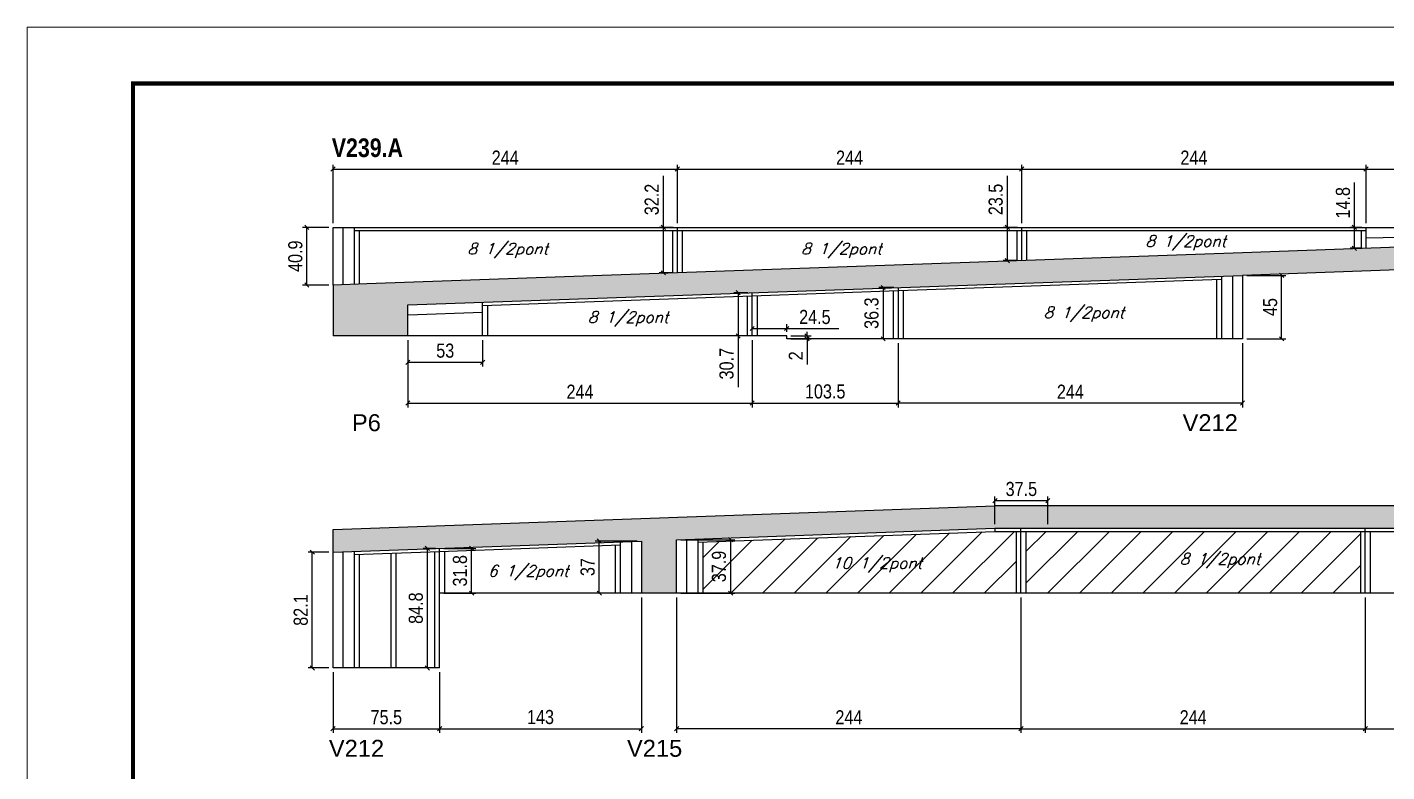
# Model space of a CAD drawing. Extents: x 2603 to 22413, y 1253 to 30260.
# Drawn here: x 7358 to 8321, y 15558 to 16086 of the extents above; entities that cross this region are included whole.
import ezdxf

# ---------------------------------------------------------------- set-up
doc = ezdxf.new("R2010")
doc.units = 0
doc.linetypes.add('DASHED', pattern=[0.75, 0.5, -0.25])
for name, color, linetype in [('5', 5, 'Continuous'), ('COTA', 241, 'Continuous'), ('NOMENCLATURA', 7, 'Continuous'), ('Painéis', 200, 'Continuous'), ('SARR_2.2x15', 61, 'Continuous'), ('SARR_2.2x7', 40, 'Continuous'), ('SARR_3.5x7', 81, 'Continuous'), ('texto', 7, 'Continuous')]:
    doc.layers.add(name, color=color, linetype=linetype)
for name, color, linetype, lineweight in [('Folhas', 255, 'Continuous', 9), ('Hachura', 251, 'Continuous', 9), ('SARRAFO DE PRESSAO', 251, 'DASHED', 9)]:
    doc.layers.add(name, color=color, linetype=linetype, lineweight=lineweight)
doc.styles.add('COTA TECNICA', font='techl___.ttf', dxfattribs={"height": 10})
doc.styles.add('Romans', font='romans.shx')
doc.styles.get("Standard").update_dxf_attribs({"font": 'arial.ttf'})
doc.styles.add('TECNICA', font='techb___.ttf', dxfattribs={"height": 10})
doc.dimstyles.new('PAINEL', dxfattribs={"dimtxt": 10, "dimasz": 3, "dimexe": 3, "dimexo": 3, "dimgap": 3, "dimtad": 1, "dimdec": 1, "dimzin": 12, "dimdsep": 46, "dimtxsty": 'COTA TECNICA', "dimblk1": 'OBLIQUE', "dimblk2": 'OBLIQUE', "dimsah": 1, "dimcen": 0.9, "dimclrd": 4, "dimclre": 4, "dimclrt": 240, "dimadec": 1, "dimazin": 3, "dimtfac": 1, "dimtdec": 1, "dimtmove": 0, "dimatfit": 3, "dimfxl": 1, "dimtolj": 1, "dimtzin": 12, "dimarcsym": 0})

# ---------------------------------------------------------------- blocks, each defined once
blk = doc.blocks.new('9999999999')
at = {"layer": 'Folhas'}
blk.add_lwpolyline([(98138.98, 34190.21), (99623.98, 34190.21), (99623.98, 35240.21), (98138.98, 35240.21)], close=True, dxfattribs=at)
at = {"layer": 'Folhas', "color": 30, "const_width": 3}
blk.add_lwpolyline([(98213.98, 34230.21), (99583.98, 34230.21), (99583.98, 35200.21), (98213.98, 35200.21)], close=True, dxfattribs=at)
blk = doc.blocks.new('_Oblique')
at = {"color": 0, "linetype": 'ByBlock', "lineweight": -2}
blk.add_line((-0.5, -0.5), (0.5, 0.5), dxfattribs=at)
blk = doc.blocks.new('*D1905')
at = {"layer": 'COTA', "color": 4, "linetype": 'ByBlock', "lineweight": -2, "transparency": 16777216}
for p, q in [((7818.21, 15682.03), (7818.21, 15585.98)), ((8062.21, 15682.03), (8062.21, 15585.98)), ((8062.21, 15588.98), (7818.21, 15588.98))]:
    blk.add_line(p, q, dxfattribs=at)
at = {"layer": 'Defpoints', "color": 0, "linetype": 'ByBlock', "transparency": 16777216}
for p in [(7818.21, 15685.03), (8062.21, 15685.03), (7818.21, 15588.98)]:
    blk.add_point(p, dxfattribs=at)
at = {"layer": 'COTA', "color": 4, "linetype": 'ByBlock', "lineweight": -2, "transparency": 16777216, "xscale": 3, "yscale": 3, "zscale": 3, "rotation": 180}
blk.add_blockref('_Oblique', (7818.21, 15588.98), dxfattribs=at)
at = {"layer": 'COTA', "color": 4, "linetype": 'ByBlock', "lineweight": -2, "transparency": 16777216, "xscale": 3, "yscale": 3, "zscale": 3}
blk.add_blockref('_Oblique', (8062.21, 15588.98), dxfattribs=at)
at = {"layer": 'COTA', "color": 240, "linetype": 'ByBlock', "transparency": 16777216, "insert": (7940.21, 15597.06), "char_height": 10, "attachment_point": 5, "style": 'COTA TECNICA'}
blk.add_mtext('\\A1;244', dxfattribs=at)
blk = doc.blocks.new('*D1765')
at = {"layer": 'COTA', "color": 4, "linetype": 'ByBlock', "lineweight": -2, "transparency": 16777216}
for p, q in [((7790.21, 15722.03), (7760.36, 15722.03)), ((7763.36, 15685.03), (7763.36, 15722.03)), ((7790.21, 15685.03), (7760.36, 15685.03))]:
    blk.add_line(p, q, dxfattribs=at)
at = {"layer": 'Defpoints', "color": 0, "linetype": 'ByBlock', "transparency": 16777216}
for p in [(7763.36, 15722.03), (7793.21, 15722.03), (7793.21, 15685.03)]:
    blk.add_point(p, dxfattribs=at)
at = {"layer": 'COTA', "color": 4, "linetype": 'ByBlock', "lineweight": -2, "transparency": 16777216, "xscale": 3, "yscale": 3, "zscale": 3}
for p, rotation in [((7763.36, 15722.03), 90), ((7763.36, 15685.03), 270)]:
    blk.add_blockref('_Oblique', p, dxfattribs=dict(at, rotation=rotation))
at = {"layer": 'COTA', "color": 240, "linetype": 'ByBlock', "transparency": 16777216, "insert": (7755.14, 15703.53), "char_height": 10, "attachment_point": 5, "rotation": 90, "style": 'COTA TECNICA'}
blk.add_mtext('\\A1;37', dxfattribs=at)
blk = doc.blocks.new('*D1766')
at = {"layer": 'COTA', "color": 4, "linetype": 'ByBlock', "lineweight": -2, "transparency": 16777216}
for p, q in [((7821.21, 15722.93), (7859.44, 15722.93)), ((7856.44, 15722.93), (7856.44, 15685.03)), ((7821.21, 15685.03), (7859.44, 15685.03))]:
    blk.add_line(p, q, dxfattribs=at)
at = {"layer": 'Defpoints', "color": 0, "linetype": 'ByBlock', "transparency": 16777216}
for p in [(7818.21, 15722.93), (7818.21, 15685.03), (7856.44, 15685.03)]:
    blk.add_point(p, dxfattribs=at)
at = {"layer": 'COTA', "color": 4, "linetype": 'ByBlock', "lineweight": -2, "transparency": 16777216, "xscale": 3, "yscale": 3, "zscale": 3}
for p, rotation in [((7856.44, 15722.93), 90), ((7856.44, 15685.03), 270)]:
    blk.add_blockref('_Oblique', p, dxfattribs=dict(at, rotation=rotation))
at = {"layer": 'COTA', "color": 240, "linetype": 'ByBlock', "transparency": 16777216, "insert": (7848.2, 15703.98), "char_height": 10, "attachment_point": 5, "rotation": 90, "style": 'COTA TECNICA'}
blk.add_mtext('\\A1;37.9', dxfattribs=at)
blk = doc.blocks.new('*D1770')
at = {"layer": 'COTA', "color": 4, "linetype": 'ByBlock', "lineweight": -2, "transparency": 16777216}
for p, q in [((7574.71, 15629.03), (7574.71, 15585.98)), ((7650.21, 15629.03), (7650.21, 15585.98)), ((7574.71, 15588.98), (7650.21, 15588.98))]:
    blk.add_line(p, q, dxfattribs=at)
at = {"layer": 'Defpoints', "color": 0, "linetype": 'ByBlock', "transparency": 16777216}
for p in [(7574.71, 15632.03), (7650.21, 15632.03), (7650.21, 15588.98)]:
    blk.add_point(p, dxfattribs=at)
at = {"layer": 'COTA', "color": 4, "linetype": 'ByBlock', "lineweight": -2, "transparency": 16777216, "xscale": 3, "yscale": 3, "zscale": 3, "rotation": 180}
blk.add_blockref('_Oblique', (7574.71, 15588.98), dxfattribs=at)
at = {"layer": 'COTA', "color": 4, "linetype": 'ByBlock', "lineweight": -2, "transparency": 16777216, "xscale": 3, "yscale": 3, "zscale": 3}
blk.add_blockref('_Oblique', (7650.21, 15588.98), dxfattribs=at)
at = {"layer": 'COTA', "color": 240, "linetype": 'ByBlock', "transparency": 16777216, "insert": (7612.46, 15597.09), "char_height": 10, "attachment_point": 5, "style": 'COTA TECNICA'}
blk.add_mtext('\\A1;75.5', dxfattribs=at)
blk = doc.blocks.new('*D1771')
at = {"layer": 'COTA', "color": 4, "linetype": 'ByBlock', "lineweight": -2, "transparency": 16777216}
for p, q in [((7793.21, 15682.03), (7793.21, 15585.98)), ((7650.21, 15629.03), (7650.21, 15585.98)), ((7650.21, 15588.98), (7793.21, 15588.98))]:
    blk.add_line(p, q, dxfattribs=at)
at = {"layer": 'Defpoints', "color": 0, "linetype": 'ByBlock', "transparency": 16777216}
for p in [(7793.21, 15685.03), (7650.21, 15632.03), (7793.21, 15588.98)]:
    blk.add_point(p, dxfattribs=at)
at = {"layer": 'COTA', "color": 4, "linetype": 'ByBlock', "lineweight": -2, "transparency": 16777216, "xscale": 3, "yscale": 3, "zscale": 3, "rotation": 180}
blk.add_blockref('_Oblique', (7650.21, 15588.98), dxfattribs=at)
at = {"layer": 'COTA', "color": 4, "linetype": 'ByBlock', "lineweight": -2, "transparency": 16777216, "xscale": 3, "yscale": 3, "zscale": 3}
blk.add_blockref('_Oblique', (7793.21, 15588.98), dxfattribs=at)
at = {"layer": 'COTA', "color": 240, "linetype": 'ByBlock', "transparency": 16777216, "insert": (7721.71, 15597.2), "char_height": 10, "attachment_point": 5, "style": 'COTA TECNICA'}
blk.add_mtext('\\A1;143', dxfattribs=at)
blk = doc.blocks.new('*D1772')
at = {"layer": 'COTA', "color": 4, "linetype": 'ByBlock', "lineweight": -2, "transparency": 16777216}
for p, q in [((7647.21, 15716.83), (7638.5, 15716.83)), ((7641.5, 15716.83), (7641.5, 15632.03)), ((7647.21, 15632.03), (7638.5, 15632.03))]:
    blk.add_line(p, q, dxfattribs=at)
at = {"layer": 'Defpoints', "color": 0, "linetype": 'ByBlock', "transparency": 16777216}
for p in [(7650.21, 15716.83), (7641.5, 15632.03), (7650.21, 15632.03)]:
    blk.add_point(p, dxfattribs=at)
at = {"layer": 'COTA', "color": 4, "linetype": 'ByBlock', "lineweight": -2, "transparency": 16777216, "xscale": 3, "yscale": 3, "zscale": 3}
for p, rotation in [((7641.5, 15716.83), 90), ((7641.5, 15632.03), 270)]:
    blk.add_blockref('_Oblique', p, dxfattribs=dict(at, rotation=rotation))
at = {"layer": 'COTA', "color": 240, "linetype": 'ByBlock', "transparency": 16777216, "insert": (7633.41, 15674.43), "char_height": 10, "attachment_point": 5, "rotation": 90, "style": 'COTA TECNICA'}
blk.add_mtext('\\A1;84.8', dxfattribs=at)
blk = doc.blocks.new('*D1773')
at = {"layer": 'COTA', "color": 4, "linetype": 'ByBlock', "lineweight": -2, "transparency": 16777216}
for p, q in [((7653.21, 15716.83), (7675.94, 15716.83)), ((7672.94, 15685.03), (7672.94, 15716.83)), ((7653.21, 15685.03), (7675.94, 15685.03))]:
    blk.add_line(p, q, dxfattribs=at)
at = {"layer": 'Defpoints', "color": 0, "linetype": 'ByBlock', "transparency": 16777216}
for p in [(7650.21, 15716.83), (7672.94, 15716.83), (7650.21, 15685.03)]:
    blk.add_point(p, dxfattribs=at)
at = {"layer": 'COTA', "color": 4, "linetype": 'ByBlock', "lineweight": -2, "transparency": 16777216, "xscale": 3, "yscale": 3, "zscale": 3}
for p, rotation in [((7672.94, 15716.83), 90), ((7672.94, 15685.03), 270)]:
    blk.add_blockref('_Oblique', p, dxfattribs=dict(at, rotation=rotation))
at = {"layer": 'COTA', "color": 240, "linetype": 'ByBlock', "transparency": 16777216, "insert": (7664.7, 15700.93), "char_height": 10, "attachment_point": 5, "rotation": 90, "style": 'COTA TECNICA'}
blk.add_mtext('\\A1;31.8', dxfattribs=at)
blk = doc.blocks.new('*D1774')
at = {"layer": 'COTA', "color": 4, "linetype": 'ByBlock', "lineweight": -2, "transparency": 16777216}
for p, q in [((7571.71, 15714.09), (7556.97, 15714.09)), ((7559.97, 15632.03), (7559.97, 15714.09)), ((7571.71, 15632.03), (7556.97, 15632.03))]:
    blk.add_line(p, q, dxfattribs=at)
at = {"layer": 'Defpoints', "color": 0, "linetype": 'ByBlock', "transparency": 16777216}
for p in [(7559.97, 15714.09), (7574.71, 15714.09), (7574.71, 15632.03)]:
    blk.add_point(p, dxfattribs=at)
at = {"layer": 'COTA', "color": 4, "linetype": 'ByBlock', "lineweight": -2, "transparency": 16777216, "xscale": 3, "yscale": 3, "zscale": 3}
for p, rotation in [((7559.97, 15714.09), 90), ((7559.97, 15632.03), 270)]:
    blk.add_blockref('_Oblique', p, dxfattribs=dict(at, rotation=rotation))
at = {"layer": 'COTA', "color": 240, "linetype": 'ByBlock', "transparency": 16777216, "insert": (7551.87, 15673.06), "char_height": 10, "attachment_point": 5, "rotation": 90, "style": 'COTA TECNICA'}
blk.add_mtext('\\A1;82.1', dxfattribs=at)
blk = doc.blocks.new('*D1864')
at = {"layer": 'COTA', "color": 4, "linetype": 'ByBlock', "lineweight": -2, "transparency": 16777216}
for p, q in [((8043.75, 15734.03), (8043.75, 15753.65)), ((8081.21, 15734.03), (8081.21, 15753.65)), ((8043.75, 15750.65), (8081.21, 15750.65))]:
    blk.add_line(p, q, dxfattribs=at)
at = {"layer": 'Defpoints', "color": 0, "linetype": 'ByBlock', "transparency": 16777216}
for p in [(8081.21, 15750.65), (8043.75, 15731.03), (8081.21, 15731.03)]:
    blk.add_point(p, dxfattribs=at)
at = {"layer": 'COTA', "color": 4, "linetype": 'ByBlock', "lineweight": -2, "transparency": 16777216, "xscale": 3, "yscale": 3, "zscale": 3, "rotation": 180}
blk.add_blockref('_Oblique', (8043.75, 15750.65), dxfattribs=at)
at = {"layer": 'COTA', "color": 4, "linetype": 'ByBlock', "lineweight": -2, "transparency": 16777216, "xscale": 3, "yscale": 3, "zscale": 3}
blk.add_blockref('_Oblique', (8081.21, 15750.65), dxfattribs=at)
at = {"layer": 'COTA', "color": 240, "linetype": 'ByBlock', "transparency": 16777216, "insert": (8062.48, 15758.87), "char_height": 10, "attachment_point": 5, "style": 'COTA TECNICA'}
blk.add_mtext('\\A1;37.5', dxfattribs=at)
blk = doc.blocks.new('*D1891')
at = {"layer": 'COTA', "color": 4, "linetype": 'ByBlock', "lineweight": -2, "transparency": 16777216}
for p, q in [((8062.21, 15682.03), (8062.21, 15585.98)), ((8306.21, 15682.03), (8306.21, 15585.98)), ((8062.21, 15588.98), (8306.21, 15588.98))]:
    blk.add_line(p, q, dxfattribs=at)
at = {"layer": 'Defpoints', "color": 0, "linetype": 'ByBlock', "transparency": 16777216}
for p in [(8062.21, 15685.03), (8306.21, 15685.03), (8306.21, 15588.98)]:
    blk.add_point(p, dxfattribs=at)
at = {"layer": 'COTA', "color": 4, "linetype": 'ByBlock', "lineweight": -2, "transparency": 16777216, "xscale": 3, "yscale": 3, "zscale": 3, "rotation": 180}
blk.add_blockref('_Oblique', (8062.21, 15588.98), dxfattribs=at)
at = {"layer": 'COTA', "color": 4, "linetype": 'ByBlock', "lineweight": -2, "transparency": 16777216, "xscale": 3, "yscale": 3, "zscale": 3}
blk.add_blockref('_Oblique', (8306.21, 15588.98), dxfattribs=at)
at = {"layer": 'COTA', "color": 240, "linetype": 'ByBlock', "transparency": 16777216, "insert": (8184.21, 15597.06), "char_height": 10, "attachment_point": 5, "style": 'COTA TECNICA'}
blk.add_mtext('\\A1;244', dxfattribs=at)
blk = doc.blocks.new('*D1892')
at = {"layer": 'COTA', "color": 4, "linetype": 'ByBlock', "lineweight": -2, "transparency": 16777216}
for p, q in [((8306.21, 15682.03), (8306.21, 15585.98)), ((8471.21, 15682.03), (8471.21, 15585.98)), ((8306.21, 15588.98), (8471.21, 15588.98))]:
    blk.add_line(p, q, dxfattribs=at)
at = {"layer": 'Defpoints', "color": 0, "linetype": 'ByBlock', "transparency": 16777216}
for p in [(8306.21, 15685.03), (8471.21, 15685.03), (8471.21, 15588.98)]:
    blk.add_point(p, dxfattribs=at)
at = {"layer": 'COTA', "color": 4, "linetype": 'ByBlock', "lineweight": -2, "transparency": 16777216, "xscale": 3, "yscale": 3, "zscale": 3, "rotation": 180}
blk.add_blockref('_Oblique', (8306.21, 15588.98), dxfattribs=at)
at = {"layer": 'COTA', "color": 4, "linetype": 'ByBlock', "lineweight": -2, "transparency": 16777216, "xscale": 3, "yscale": 3, "zscale": 3}
blk.add_blockref('_Oblique', (8471.21, 15588.98), dxfattribs=at)
at = {"layer": 'COTA', "color": 240, "linetype": 'ByBlock', "transparency": 16777216, "insert": (8388.71, 15597.09), "char_height": 10, "attachment_point": 5, "style": 'COTA TECNICA'}
blk.add_mtext('\\A1;165', dxfattribs=at)
blk = doc.blocks.new('*D1432')
at = {"layer": 'COTA', "color": 4, "linetype": 'ByBlock', "lineweight": -2, "transparency": 16777216}
for p, q in [((7571.71, 15944.36), (7553.14, 15944.36)), ((7556.14, 15903.51), (7556.14, 15944.36)), ((7571.71, 15903.51), (7553.14, 15903.51))]:
    blk.add_line(p, q, dxfattribs=at)
at = {"layer": 'Defpoints', "color": 0, "linetype": 'ByBlock', "transparency": 16777216}
for p in [(7556.14, 15944.36), (7574.71, 15944.36), (7574.71, 15903.51)]:
    blk.add_point(p, dxfattribs=at)
at = {"layer": 'COTA', "color": 4, "linetype": 'ByBlock', "lineweight": -2, "transparency": 16777216, "xscale": 3, "yscale": 3, "zscale": 3}
for p, rotation in [((7556.14, 15944.36), 90), ((7556.14, 15903.51), 270)]:
    blk.add_blockref('_Oblique', p, dxfattribs=dict(at, rotation=rotation))
at = {"layer": 'COTA', "color": 240, "linetype": 'ByBlock', "transparency": 16777216, "insert": (7548.01, 15923.93), "char_height": 10, "attachment_point": 5, "rotation": 90, "style": 'COTA TECNICA'}
blk.add_mtext('\\A1;40.9', dxfattribs=at)
blk = doc.blocks.new('*D1433')
at = {"layer": 'COTA', "color": 4, "linetype": 'ByBlock', "lineweight": -2, "transparency": 16777216}
for p, q in [((7808.79, 15944.36), (7808.79, 15980.89)), ((7815.71, 15944.36), (7805.79, 15944.36)), ((7808.79, 15912.16), (7808.79, 15944.36)), ((7815.71, 15912.16), (7805.79, 15912.16))]:
    blk.add_line(p, q, dxfattribs=at)
at = {"layer": 'Defpoints', "color": 0, "linetype": 'ByBlock', "transparency": 16777216}
for p in [(7808.79, 15944.36), (7818.71, 15944.36), (7818.71, 15912.16)]:
    blk.add_point(p, dxfattribs=at)
at = {"layer": 'COTA', "color": 4, "linetype": 'ByBlock', "lineweight": -2, "transparency": 16777216, "xscale": 3, "yscale": 3, "zscale": 3}
for p, rotation in [((7808.79, 15944.36), 90), ((7808.79, 15912.16), 270)]:
    blk.add_blockref('_Oblique', p, dxfattribs=dict(at, rotation=rotation))
at = {"layer": 'COTA', "color": 240, "linetype": 'ByBlock', "transparency": 16777216, "insert": (7800.57, 15964.12), "char_height": 10, "attachment_point": 5, "rotation": 90, "style": 'COTA TECNICA'}
blk.add_mtext('\\A1;32.2', dxfattribs=at)
blk = doc.blocks.new('*D1434')
at = {"layer": 'COTA', "color": 4, "linetype": 'ByBlock', "lineweight": -2, "transparency": 16777216}
for p, q in [((7975.21, 15862.36), (7975.21, 15816.79)), ((8219.21, 15862.36), (8219.21, 15816.79)), ((8219.21, 15819.79), (7975.21, 15819.79))]:
    blk.add_line(p, q, dxfattribs=at)
at = {"layer": 'Defpoints', "color": 0, "linetype": 'ByBlock', "transparency": 16777216}
for p in [(7975.21, 15865.36), (8219.21, 15865.36), (7975.21, 15819.79)]:
    blk.add_point(p, dxfattribs=at)
at = {"layer": 'COTA', "color": 4, "linetype": 'ByBlock', "lineweight": -2, "transparency": 16777216, "xscale": 3, "yscale": 3, "zscale": 3, "rotation": 180}
blk.add_blockref('_Oblique', (7975.21, 15819.79), dxfattribs=at)
at = {"layer": 'COTA', "color": 4, "linetype": 'ByBlock', "lineweight": -2, "transparency": 16777216, "xscale": 3, "yscale": 3, "zscale": 3}
blk.add_blockref('_Oblique', (8219.21, 15819.79), dxfattribs=at)
at = {"layer": 'COTA', "color": 240, "linetype": 'ByBlock', "transparency": 16777216, "insert": (8097.21, 15827.87), "char_height": 10, "attachment_point": 5, "style": 'COTA TECNICA'}
blk.add_mtext('\\A1;244', dxfattribs=at)
blk = doc.blocks.new('*D1435')
at = {"layer": 'COTA', "color": 4, "linetype": 'ByBlock', "lineweight": -2, "transparency": 16777216}
for p, q in [((7868.71, 15898.04), (7858.79, 15898.04)), ((7861.79, 15898.04), (7861.79, 15867.36)), ((7868.71, 15867.36), (7858.79, 15867.36)), ((7861.79, 15867.36), (7861.79, 15831.08))]:
    blk.add_line(p, q, dxfattribs=at)
at = {"layer": 'Defpoints', "color": 0, "linetype": 'ByBlock', "transparency": 16777216}
for p in [(7871.71, 15898.04), (7861.79, 15867.36), (7871.71, 15867.36)]:
    blk.add_point(p, dxfattribs=at)
at = {"layer": 'COTA', "color": 4, "linetype": 'ByBlock', "lineweight": -2, "transparency": 16777216, "xscale": 3, "yscale": 3, "zscale": 3}
for p, rotation in [((7861.79, 15898.04), 90), ((7861.79, 15867.36), 270)]:
    blk.add_blockref('_Oblique', p, dxfattribs=dict(at, rotation=rotation))
at = {"layer": 'COTA', "color": 240, "linetype": 'ByBlock', "transparency": 16777216, "insert": (7853.57, 15847.72), "char_height": 10, "attachment_point": 5, "rotation": 90, "style": 'COTA TECNICA'}
blk.add_mtext('\\A1;30.7', dxfattribs=at)
blk = doc.blocks.new('*D1436')
at = {"layer": 'COTA', "color": 4, "linetype": 'ByBlock', "lineweight": -2, "transparency": 16777216}
for p, q in [((7972.21, 15901.71), (7961.52, 15901.71)), ((7964.52, 15901.71), (7964.52, 15865.36)), ((7972.21, 15865.36), (7961.52, 15865.36))]:
    blk.add_line(p, q, dxfattribs=at)
at = {"layer": 'Defpoints', "color": 0, "linetype": 'ByBlock', "transparency": 16777216}
for p in [(7975.21, 15901.71), (7964.52, 15865.36), (7975.21, 15865.36)]:
    blk.add_point(p, dxfattribs=at)
at = {"layer": 'COTA', "color": 4, "linetype": 'ByBlock', "lineweight": -2, "transparency": 16777216, "xscale": 3, "yscale": 3, "zscale": 3}
for p, rotation in [((7964.52, 15901.71), 90), ((7964.52, 15865.36), 270)]:
    blk.add_blockref('_Oblique', p, dxfattribs=dict(at, rotation=rotation))
at = {"layer": 'COTA', "color": 240, "linetype": 'ByBlock', "transparency": 16777216, "insert": (7956.3, 15883.53), "char_height": 10, "attachment_point": 5, "rotation": 90, "style": 'COTA TECNICA'}
blk.add_mtext('\\A1;36.3', dxfattribs=at)
blk = doc.blocks.new('*D1437')
at = {"layer": 'COTA', "color": 4, "linetype": 'ByBlock', "lineweight": -2, "transparency": 16777216}
for p, q in [((8222.21, 15910.36), (8249.92, 15910.36)), ((8246.92, 15865.36), (8246.92, 15910.36)), ((8222.21, 15865.36), (8249.92, 15865.36))]:
    blk.add_line(p, q, dxfattribs=at)
at = {"layer": 'Defpoints', "color": 0, "linetype": 'ByBlock', "transparency": 16777216}
for p in [(8219.21, 15910.36), (8246.92, 15910.36), (8219.21, 15865.36)]:
    blk.add_point(p, dxfattribs=at)
at = {"layer": 'COTA', "color": 4, "linetype": 'ByBlock', "lineweight": -2, "transparency": 16777216, "xscale": 3, "yscale": 3, "zscale": 3}
for p, rotation in [((8246.92, 15910.36), 90), ((8246.92, 15865.36), 270)]:
    blk.add_blockref('_Oblique', p, dxfattribs=dict(at, rotation=rotation))
at = {"layer": 'COTA', "color": 240, "linetype": 'ByBlock', "transparency": 16777216, "insert": (8238.81, 15887.86), "char_height": 10, "attachment_point": 5, "rotation": 90, "style": 'COTA TECNICA'}
blk.add_mtext('\\A1;45', dxfattribs=at)
blk = doc.blocks.new('*D1438')
at = {"layer": 'COTA', "color": 4, "linetype": 'ByBlock', "lineweight": -2, "transparency": 16777216}
for p, q in [((7627.71, 15864.36), (7627.71, 15816.79)), ((7871.71, 15864.36), (7871.71, 15816.79)), ((7627.71, 15819.79), (7871.71, 15819.79))]:
    blk.add_line(p, q, dxfattribs=at)
at = {"layer": 'Defpoints', "color": 0, "linetype": 'ByBlock', "transparency": 16777216}
for p in [(7627.71, 15867.36), (7871.71, 15867.36), (7871.71, 15819.79)]:
    blk.add_point(p, dxfattribs=at)
at = {"layer": 'COTA', "color": 4, "linetype": 'ByBlock', "lineweight": -2, "transparency": 16777216, "xscale": 3, "yscale": 3, "zscale": 3, "rotation": 180}
blk.add_blockref('_Oblique', (7627.71, 15819.79), dxfattribs=at)
at = {"layer": 'COTA', "color": 4, "linetype": 'ByBlock', "lineweight": -2, "transparency": 16777216, "xscale": 3, "yscale": 3, "zscale": 3}
blk.add_blockref('_Oblique', (7871.71, 15819.79), dxfattribs=at)
at = {"layer": 'COTA', "color": 240, "linetype": 'ByBlock', "transparency": 16777216, "insert": (7749.71, 15827.87), "char_height": 10, "attachment_point": 5, "style": 'COTA TECNICA'}
blk.add_mtext('\\A1;244', dxfattribs=at)
blk = doc.blocks.new('*D1439')
at = {"layer": 'COTA', "color": 4, "linetype": 'ByBlock', "lineweight": -2, "transparency": 16777216}
for p, q in [((7871.71, 15864.36), (7871.71, 15816.79)), ((7975.21, 15862.36), (7975.21, 15816.79)), ((7871.71, 15819.79), (7975.21, 15819.79))]:
    blk.add_line(p, q, dxfattribs=at)
at = {"layer": 'Defpoints', "color": 0, "linetype": 'ByBlock', "transparency": 16777216}
for p in [(7871.71, 15867.36), (7975.21, 15865.36), (7975.21, 15819.79)]:
    blk.add_point(p, dxfattribs=at)
at = {"layer": 'COTA', "color": 4, "linetype": 'ByBlock', "lineweight": -2, "transparency": 16777216, "xscale": 3, "yscale": 3, "zscale": 3, "rotation": 180}
blk.add_blockref('_Oblique', (7871.71, 15819.79), dxfattribs=at)
at = {"layer": 'COTA', "color": 4, "linetype": 'ByBlock', "lineweight": -2, "transparency": 16777216, "xscale": 3, "yscale": 3, "zscale": 3}
blk.add_blockref('_Oblique', (7975.21, 15819.79), dxfattribs=at)
at = {"layer": 'COTA', "color": 240, "linetype": 'ByBlock', "transparency": 16777216, "insert": (7923.46, 15828.01), "char_height": 10, "attachment_point": 5, "style": 'COTA TECNICA'}
blk.add_mtext('\\A1;103.5', dxfattribs=at)
blk = doc.blocks.new('*D1440')
at = {"layer": 'COTA', "color": 4, "linetype": 'ByBlock', "lineweight": -2, "transparency": 16777216}
for p, q in [((7910.61, 15867.36), (7910.61, 15870.36)), ((7899.21, 15867.36), (7913.61, 15867.36)), ((7899.21, 15865.36), (7913.61, 15865.36)), ((7910.61, 15867.36), (7910.61, 15865.36)), ((7910.61, 15865.36), (7910.61, 15847.25))]:
    blk.add_line(p, q, dxfattribs=at)
at = {"layer": 'Defpoints', "color": 0, "linetype": 'ByBlock', "transparency": 16777216}
for p in [(7896.21, 15867.36), (7896.21, 15865.36), (7910.61, 15865.36)]:
    blk.add_point(p, dxfattribs=at)
at = {"layer": 'COTA', "color": 4, "linetype": 'ByBlock', "lineweight": -2, "transparency": 16777216, "xscale": 3, "yscale": 3, "zscale": 3}
for p, rotation in [((7910.61, 15867.36), 270), ((7910.61, 15865.36), 90)]:
    blk.add_blockref('_Oblique', p, dxfattribs=dict(at, rotation=rotation))
at = {"layer": 'COTA', "color": 240, "linetype": 'ByBlock', "transparency": 16777216, "insert": (7902.61, 15853.3), "char_height": 10, "attachment_point": 5, "rotation": 90, "style": 'COTA TECNICA'}
blk.add_mtext('\\A1;2', dxfattribs=at)
blk = doc.blocks.new('*D1441')
at = {"layer": 'COTA', "color": 4, "linetype": 'ByBlock', "lineweight": -2, "transparency": 16777216}
for p, q in [((7871.71, 15870.36), (7871.71, 15875.67)), ((7871.71, 15872.67), (7896.21, 15872.67)), ((7896.21, 15870.36), (7896.21, 15875.67)), ((7896.21, 15872.67), (7933.09, 15872.67))]:
    blk.add_line(p, q, dxfattribs=at)
at = {"layer": 'Defpoints', "color": 0, "linetype": 'ByBlock', "transparency": 16777216}
for p in [(7896.21, 15872.67), (7871.71, 15867.36), (7896.21, 15867.36)]:
    blk.add_point(p, dxfattribs=at)
at = {"layer": 'COTA', "color": 4, "linetype": 'ByBlock', "lineweight": -2, "transparency": 16777216, "xscale": 3, "yscale": 3, "zscale": 3, "rotation": 180}
blk.add_blockref('_Oblique', (7871.71, 15872.67), dxfattribs=at)
at = {"layer": 'COTA', "color": 4, "linetype": 'ByBlock', "lineweight": -2, "transparency": 16777216, "xscale": 3, "yscale": 3, "zscale": 3}
blk.add_blockref('_Oblique', (7896.21, 15872.67), dxfattribs=at)
at = {"layer": 'COTA', "color": 240, "linetype": 'ByBlock', "transparency": 16777216, "insert": (7916.15, 15880.78), "char_height": 10, "attachment_point": 5, "style": 'COTA TECNICA'}
blk.add_mtext('\\A1;24.5', dxfattribs=at)
blk = doc.blocks.new('*D1442')
at = {"layer": 'COTA', "color": 4, "linetype": 'ByBlock', "lineweight": -2, "transparency": 16777216}
for p, q in [((7574.71, 15947.36), (7574.71, 15988.71)), ((7574.71, 15985.71), (7818.71, 15985.71)), ((7818.71, 15947.36), (7818.71, 15988.71))]:
    blk.add_line(p, q, dxfattribs=at)
at = {"layer": 'Defpoints', "color": 0, "linetype": 'ByBlock', "transparency": 16777216}
for p in [(7818.71, 15985.71), (7574.71, 15944.36), (7818.71, 15944.36)]:
    blk.add_point(p, dxfattribs=at)
at = {"layer": 'COTA', "color": 4, "linetype": 'ByBlock', "lineweight": -2, "transparency": 16777216, "xscale": 3, "yscale": 3, "zscale": 3, "rotation": 180}
blk.add_blockref('_Oblique', (7574.71, 15985.71), dxfattribs=at)
at = {"layer": 'COTA', "color": 4, "linetype": 'ByBlock', "lineweight": -2, "transparency": 16777216, "xscale": 3, "yscale": 3, "zscale": 3}
blk.add_blockref('_Oblique', (7818.71, 15985.71), dxfattribs=at)
at = {"layer": 'COTA', "color": 240, "linetype": 'ByBlock', "transparency": 16777216, "insert": (7696.71, 15993.78), "char_height": 10, "attachment_point": 5, "style": 'COTA TECNICA'}
blk.add_mtext('\\A1;244', dxfattribs=at)
blk = doc.blocks.new('*D1464')
at = {"layer": 'COTA', "color": 4, "linetype": 'ByBlock', "lineweight": -2, "transparency": 16777216}
for p, q in [((7818.71, 15947.36), (7818.71, 15988.71)), ((7818.71, 15985.71), (8062.71, 15985.71)), ((8062.71, 15947.36), (8062.71, 15988.71))]:
    blk.add_line(p, q, dxfattribs=at)
at = {"layer": 'Defpoints', "color": 0, "linetype": 'ByBlock', "transparency": 16777216}
for p in [(8062.71, 15985.71), (7818.71, 15944.36), (8062.71, 15944.36)]:
    blk.add_point(p, dxfattribs=at)
at = {"layer": 'COTA', "color": 4, "linetype": 'ByBlock', "lineweight": -2, "transparency": 16777216, "xscale": 3, "yscale": 3, "zscale": 3, "rotation": 180}
blk.add_blockref('_Oblique', (7818.71, 15985.71), dxfattribs=at)
at = {"layer": 'COTA', "color": 4, "linetype": 'ByBlock', "lineweight": -2, "transparency": 16777216, "xscale": 3, "yscale": 3, "zscale": 3}
blk.add_blockref('_Oblique', (8062.71, 15985.71), dxfattribs=at)
at = {"layer": 'COTA', "color": 240, "linetype": 'ByBlock', "transparency": 16777216, "insert": (7940.71, 15993.78), "char_height": 10, "attachment_point": 5, "style": 'COTA TECNICA'}
blk.add_mtext('\\A1;244', dxfattribs=at)
blk = doc.blocks.new('*D1465')
at = {"layer": 'COTA', "color": 4, "linetype": 'ByBlock', "lineweight": -2, "transparency": 16777216}
for p, q in [((8062.71, 15947.36), (8062.71, 15988.71)), ((8062.71, 15985.71), (8306.71, 15985.71)), ((8306.71, 15947.36), (8306.71, 15988.71))]:
    blk.add_line(p, q, dxfattribs=at)
at = {"layer": 'Defpoints', "color": 0, "linetype": 'ByBlock', "transparency": 16777216}
for p in [(8306.71, 15985.71), (8062.71, 15944.36), (8306.71, 15944.36)]:
    blk.add_point(p, dxfattribs=at)
at = {"layer": 'COTA', "color": 4, "linetype": 'ByBlock', "lineweight": -2, "transparency": 16777216, "xscale": 3, "yscale": 3, "zscale": 3, "rotation": 180}
blk.add_blockref('_Oblique', (8062.71, 15985.71), dxfattribs=at)
at = {"layer": 'COTA', "color": 4, "linetype": 'ByBlock', "lineweight": -2, "transparency": 16777216, "xscale": 3, "yscale": 3, "zscale": 3}
blk.add_blockref('_Oblique', (8306.71, 15985.71), dxfattribs=at)
at = {"layer": 'COTA', "color": 240, "linetype": 'ByBlock', "transparency": 16777216, "insert": (8184.71, 15993.78), "char_height": 10, "attachment_point": 5, "style": 'COTA TECNICA'}
blk.add_mtext('\\A1;244', dxfattribs=at)
blk = doc.blocks.new('*D1466')
at = {"layer": 'COTA', "color": 4, "linetype": 'ByBlock', "lineweight": -2, "transparency": 16777216}
for p, q in [((8306.71, 15947.36), (8306.71, 15988.71)), ((8306.71, 15985.71), (8550.71, 15985.71)), ((8550.71, 15947.36), (8550.71, 15988.71))]:
    blk.add_line(p, q, dxfattribs=at)
at = {"layer": 'Defpoints', "color": 0, "linetype": 'ByBlock', "transparency": 16777216}
for p in [(8550.71, 15985.71), (8306.71, 15944.36), (8550.71, 15944.36)]:
    blk.add_point(p, dxfattribs=at)
at = {"layer": 'COTA', "color": 4, "linetype": 'ByBlock', "lineweight": -2, "transparency": 16777216, "xscale": 3, "yscale": 3, "zscale": 3, "rotation": 180}
blk.add_blockref('_Oblique', (8306.71, 15985.71), dxfattribs=at)
at = {"layer": 'COTA', "color": 4, "linetype": 'ByBlock', "lineweight": -2, "transparency": 16777216, "xscale": 3, "yscale": 3, "zscale": 3}
blk.add_blockref('_Oblique', (8550.71, 15985.71), dxfattribs=at)
at = {"layer": 'COTA', "color": 240, "linetype": 'ByBlock', "transparency": 16777216, "insert": (8428.71, 15993.78), "char_height": 10, "attachment_point": 5, "style": 'COTA TECNICA'}
blk.add_mtext('\\A1;244', dxfattribs=at)
blk = doc.blocks.new('*D1469')
at = {"layer": 'COTA', "color": 4, "linetype": 'ByBlock', "lineweight": -2, "transparency": 16777216}
for p, q in [((7627.71, 15864.36), (7627.71, 15845.7)), ((7680.71, 15864.36), (7680.71, 15845.7)), ((7627.71, 15848.7), (7680.71, 15848.7))]:
    blk.add_line(p, q, dxfattribs=at)
at = {"layer": 'Defpoints', "color": 0, "linetype": 'ByBlock', "transparency": 16777216}
for p in [(7627.71, 15867.36), (7680.71, 15867.36), (7680.71, 15848.7)]:
    blk.add_point(p, dxfattribs=at)
at = {"layer": 'COTA', "color": 4, "linetype": 'ByBlock', "lineweight": -2, "transparency": 16777216, "xscale": 3, "yscale": 3, "zscale": 3, "rotation": 180}
blk.add_blockref('_Oblique', (7627.71, 15848.7), dxfattribs=at)
at = {"layer": 'COTA', "color": 4, "linetype": 'ByBlock', "lineweight": -2, "transparency": 16777216, "xscale": 3, "yscale": 3, "zscale": 3}
blk.add_blockref('_Oblique', (7680.71, 15848.7), dxfattribs=at)
at = {"layer": 'COTA', "color": 240, "linetype": 'ByBlock', "transparency": 16777216, "insert": (7654.21, 15856.92), "char_height": 10, "attachment_point": 5, "style": 'COTA TECNICA'}
blk.add_mtext('\\A1;53', dxfattribs=at)
blk = doc.blocks.new('*D1470')
at = {"layer": 'COTA', "color": 4, "linetype": 'ByBlock', "lineweight": -2, "transparency": 16777216}
for p, q in [((8052.54, 15944.36), (8052.54, 15980.93)), ((8059.71, 15944.36), (8049.54, 15944.36)), ((8052.54, 15920.81), (8052.54, 15944.36)), ((8059.71, 15920.81), (8049.54, 15920.81))]:
    blk.add_line(p, q, dxfattribs=at)
at = {"layer": 'Defpoints', "color": 0, "linetype": 'ByBlock', "transparency": 16777216}
for p in [(8052.54, 15944.36), (8062.71, 15944.36), (8062.71, 15920.81)]:
    blk.add_point(p, dxfattribs=at)
at = {"layer": 'COTA', "color": 4, "linetype": 'ByBlock', "lineweight": -2, "transparency": 16777216, "xscale": 3, "yscale": 3, "zscale": 3}
for p, rotation in [((8052.54, 15944.36), 90), ((8052.54, 15920.81), 270)]:
    blk.add_blockref('_Oblique', p, dxfattribs=dict(at, rotation=rotation))
at = {"layer": 'COTA', "color": 240, "linetype": 'ByBlock', "transparency": 16777216, "insert": (8044.32, 15964.15), "char_height": 10, "attachment_point": 5, "rotation": 90, "style": 'COTA TECNICA'}
blk.add_mtext('\\A1;23.5', dxfattribs=at)
blk = doc.blocks.new('*D1471')
at = {"layer": 'COTA', "color": 4, "linetype": 'ByBlock', "lineweight": -2, "transparency": 16777216}
for p, q in [((8298.49, 15944.36), (8298.49, 15976.24)), ((8303.71, 15944.36), (8295.49, 15944.36)), ((8298.49, 15929.54), (8298.49, 15944.36)), ((8303.71, 15929.54), (8295.49, 15929.54))]:
    blk.add_line(p, q, dxfattribs=at)
at = {"layer": 'Defpoints', "color": 0, "linetype": 'ByBlock', "transparency": 16777216}
for p in [(8298.49, 15944.36), (8306.71, 15944.36), (8306.71, 15929.54)]:
    blk.add_point(p, dxfattribs=at)
at = {"layer": 'COTA', "color": 4, "linetype": 'ByBlock', "lineweight": -2, "transparency": 16777216, "xscale": 3, "yscale": 3, "zscale": 3}
for p, rotation in [((8298.49, 15944.36), 90), ((8298.49, 15929.54), 270)]:
    blk.add_blockref('_Oblique', p, dxfattribs=dict(at, rotation=rotation))
at = {"layer": 'COTA', "color": 240, "linetype": 'ByBlock', "transparency": 16777216, "insert": (8290.4, 15961.8), "char_height": 10, "attachment_point": 5, "rotation": 90, "style": 'COTA TECNICA'}
blk.add_mtext('\\A1;14.8', dxfattribs=at)

msp = doc.modelspace()

# ---------------------------------------------------------------- hatches: boundary and pattern name
at = {"layer": 'COTA', "linetype": 'ByBlock'}
h = msp.add_hatch(dxfattribs=at)
h.set_pattern_fill('AR-CONC', color=256, scale=0.03)
h.set_pattern_definition([(50, (-126418.0314, -5371.0305), (5.46554007, -0.47817257), [0.5715, -6.2865]), (355, (-126418.0314, -5371.0305), (-1.05730264, 5.73170536), [0.4572, -5.02921753]), (100.4514447, (-126417.576, -5371.0704), (4.40823741, 5.25353256), [0.48570026, -5.34270734]), (46.1842, (-126418.0314, -5369.5065), (8.13237123, -1.26126984), [0.85725, -9.42975]), (96.6355576, (-126417.354, -5369.612), (7.122124, 7.42278374), [0.7285507, -8.01406824]), (351.184151, (-126418.031, -5369.5065), (7.122124, 7.42278374), [0.685799, -7.54379196]), (21, (-126417.2694, -5369.8875), (4.54843174, -3.06795595), [0.5715, -6.2865]), (326, (-126417.2694, -5369.8875), (1.85406085, 5.52563898), [0.4572, -5.0292]), (71.451445, (-126416.8904, -5370.143), (6.40249258, 2.45768307), [0.48570026, -5.34269813]), (37.5, (-126418.0314, -5371.0305), (0.092658098, 2.536651166), [0, -4.96824, 0, -5.1054, 0, -5.04825]), (7.5, (-126418.0314, -5371.0305), (2.004589875, 3.005417245), [0, -2.91084, 0, -4.85394, 0, -1.92405]), (327.5, (-126419.7307, -5371.0305), (4.067717855, -0.17186232), [0, -1.905, 0, -5.9436, 0, -7.8867]), (317.5, (-126420.4927, -5371.0305), (4.44387544, 0.76279473), [0, -2.4765, 0, -3.94716, 0, -5.6007])])
h.paths.add_polyline_path([(7598.71, 15904.36), (7574.71, 15903.51), (7574.71, 15867.36), (7627.71, 15867.36), (7627.71, 15889.39), (8219.21, 15910.36), (8717.21, 15928.36), (8717.21, 15944.36), (8466.71, 15935.36), (8219.21, 15926.36)])
h = msp.add_hatch(dxfattribs=at)
h.set_pattern_fill('AR-CONC', color=256, scale=0.03)
h.set_pattern_definition([(50, (-126418.0314, -5360.124), (5.46554007, -0.47817257), [0.5715, -6.2865]), (355, (-126418.0314, -5360.124), (-1.05730264, 5.73170536), [0.4572, -5.02921753]), (100.4514447, (-126417.576, -5360.164), (4.40823741, 5.25353256), [0.48570026, -5.34270734]), (46.1842, (-126418.0314, -5358.6), (8.13237123, -1.26126984), [0.85725, -9.42975]), (96.6355576, (-126417.354, -5358.705), (7.122124, 7.42278374), [0.7285507, -8.01406824]), (351.184151, (-126418.031, -5358.6), (7.122124, 7.42278374), [0.685799, -7.54379196]), (21, (-126417.2694, -5358.981), (4.54843174, -3.06795595), [0.5715, -6.2865]), (326, (-126417.2694, -5358.981), (1.85406085, 5.52563898), [0.4572, -5.0292]), (71.451445, (-126416.8904, -5359.237), (6.40249258, 2.45768307), [0.48570026, -5.34269813]), (37.5, (-126418.0314, -5360.124), (0.092658098, 2.536651166), [0, -4.96824, 0, -5.1054, 0, -5.04825]), (7.5, (-126418.0314, -5360.124), (2.004589875, 3.005417245), [0, -2.91084, 0, -4.85394, 0, -1.92405]), (327.5, (-126419.7307, -5360.124), (4.067717855, -0.17186232), [0, -1.905, 0, -5.9436, 0, -7.8867]), (317.5, (-126420.4927, -5360.124), (4.44387544, 0.76279473), [0, -2.4765, 0, -3.94716, 0, -5.6007])])
h.paths.add_polyline_path([(7818.21, 15685.03), (7818.21, 15722.93), (8043.75, 15731.03), (8471.21, 15731.03), (8471.21, 15747.03), (8043.75, 15747.03), (7574.71, 15730.18), (7574.71, 15714.09), (7793.21, 15722.03), (7793.21, 15685.03)])
at = {"layer": 'Hachura', "linetype": 'ByBlock'}
h = msp.add_hatch(dxfattribs=at)
h.set_pattern_fill('ANSI31', color=256, scale=5)
h.set_pattern_definition([(45, (-126418.031, -5371.03), (-11.2253202, 11.2253202), [])])
h.paths.add_polyline_path([(8058.71, 15685.03), (8058.71, 15728.83), (8043.75, 15728.83), (7836.71, 15721.39), (7836.71, 15685.03)])
h.paths.add_polyline_path([(8302.71, 15685.03), (8302.71, 15728.83), (8065.71, 15728.83), (8065.71, 15685.03)])

# ---------------------------------------------------------------- linework, layer by layer
at = {"layer": 'COTA', "linetype": 'ByBlock'}
for p, q in [((8717.21, 15928.36), (8219.21, 15910.36)), ((7574.71, 15903.51), (7574.71, 15867.36)), ((7627.71, 15867.36), (7574.71, 15867.36)), ((7574.71, 15730.18), (8043.75, 15747.03)), ((8471.21, 15747.03), (8043.75, 15747.03)), ((7574.71, 15714.09), (7574.71, 15730.18)), ((8043.75, 15731.03), (8043.75, 15728.83)), ((7818.21, 15685.03), (7793.21, 15685.03))]:
    msp.add_line(p, q, dxfattribs=at)
at = {"layer": 'Painéis', "linetype": 'Continuous'}
for p, q in [((7818.71, 15912.16), (7818.71, 15944.36)), ((8062.71, 15920.81), (8062.71, 15944.36)), ((8306.71, 15929.54), (8306.71, 15944.36)), ((7627.71, 15889.39), (8219.21, 15910.36)), ((8219.21, 15910.36), (8219.21, 15865.36)), ((7871.71, 15867.36), (7871.71, 15898.04)), ((7975.21, 15901.71), (7975.21, 15865.36)), ((7627.71, 15867.36), (7627.71, 15889.39)), ((7896.21, 15867.36), (7627.71, 15867.36)), ((7896.21, 15865.36), (7896.21, 15867.36)), ((8219.21, 15865.36), (7896.21, 15865.36)), ((7818.21, 15722.93), (8043.75, 15731.03)), ((8043.75, 15731.03), (8471.21, 15731.03)), ((8062.21, 15685.03), (8062.21, 15731.03)), ((8306.21, 15685.03), (8306.21, 15731.03)), ((7574.71, 15714.09), (7793.21, 15722.03)), ((7650.21, 15632.03), (7650.21, 15716.83)), ((7793.21, 15722.03), (7793.21, 15685.03)), ((7818.21, 15685.03), (7818.21, 15722.93)), ((7574.71, 15632.03), (7574.71, 15714.09)), ((7793.21, 15685.03), (7650.21, 15685.03)), ((8471.21, 15685.03), (7818.21, 15685.03)), ((7650.21, 15632.03), (7574.71, 15632.03))]:
    msp.add_line(p, q, dxfattribs=at)
msp.add_lwpolyline([(8717.21, 15944.36), (8466.71, 15935.36), (8219.21, 15926.36), (7598.71, 15904.36), (7574.71, 15903.51), (7574.71, 15944.36)], close=True, dxfattribs=at)
at = {"layer": 'SARR_2.2x15', "linetype": 'ByBlock'}
msp.add_line((8306.71, 15936.95), (8550.71, 15941.37), dxfattribs=at)
at = {"layer": 'SARR_2.2x7', "linetype": 'Continuous'}
for p, q in [((7581.71, 15944.36), (7581.71, 15903.76)), ((7589.71, 15942.16), (7818.71, 15942.16)), ((7818.71, 15942.16), (8062.71, 15942.16)), ((8062.71, 15942.16), (8306.71, 15942.16)), ((7975.21, 15899.51), (8204.21, 15907.63)), ((8212.21, 15910.1), (8212.21, 15865.36)), ((7871.71, 15895.84), (7975.21, 15899.51)), ((7680.71, 15889.07), (7871.71, 15895.84)), ((7627.96, 15882.39), (7680.71, 15884.26)), ((7833.21, 15721.27), (8043.75, 15728.83)), ((8043.75, 15728.83), (8062.21, 15728.83)), ((8062.21, 15728.83), (8306.21, 15728.83)), ((8306.21, 15728.83), (8413.21, 15728.83)), ((7581.71, 15714.34), (7581.71, 15632.03)), ((7589.71, 15712.43), (7650.21, 15714.63)), ((7650.21, 15714.63), (7778.21, 15719.29)), ((7786.21, 15721.78), (7786.21, 15685.03)), ((7825.21, 15723.18), (7825.21, 15685.03))]:
    msp.add_line(p, q, dxfattribs=at)
at = {"layer": 'SARR_3.5x7'}
for p, q in [((7589.71, 15944.36), (7589.71, 15904.04)), ((7593.21, 15942.16), (7593.21, 15904.16)), ((7815.21, 15942.16), (7815.21, 15912.04)), ((7822.21, 15942.16), (7822.21, 15912.28)), ((8059.21, 15942.16), (8059.21, 15920.69)), ((8066.21, 15942.16), (8066.21, 15920.93)), ((8303.21, 15942.16), (8303.21, 15929.41)), ((8200.71, 15907.5), (8200.71, 15865.36)), ((8204.21, 15909.81), (8204.21, 15865.36)), ((7971.71, 15899.38), (7971.71, 15865.36)), ((7978.71, 15899.63), (7978.71, 15865.36)), ((7680.71, 15867.36), (7680.71, 15891.27)), ((7684.21, 15889.19), (7684.21, 15867.36)), ((7868.21, 15895.71), (7868.21, 15867.36)), ((7875.21, 15895.96), (7875.21, 15867.36)), ((8058.71, 15728.83), (8058.71, 15685.03)), ((8065.71, 15728.83), (8065.71, 15685.03)), ((8302.71, 15728.83), (8302.71, 15685.03)), ((8309.71, 15728.83), (8309.71, 15685.03)), ((7589.71, 15714.63), (7589.71, 15632.03)), ((7646.71, 15714.5), (7646.71, 15632.03)), ((7653.71, 15714.76), (7653.71, 15685.03)), ((7774.71, 15719.16), (7774.71, 15685.03)), ((7778.21, 15721.49), (7778.21, 15685.03)), ((7833.21, 15723.47), (7833.21, 15685.03)), ((7836.71, 15721.39), (7836.71, 15685.03)), ((7593.21, 15712.56), (7593.21, 15632.03)), ((7615.62, 15713.37), (7615.62, 15632.03)), ((7619.12, 15713.5), (7619.12, 15632.03))]:
    msp.add_line(p, q, dxfattribs=at)

# ---------------------------------------------------------------- block references
at = {"layer": 'SARRAFO DE PRESSAO', "color": 6, "linetype": 'ByBlock'}
msp.add_blockref('9999999999', (-90781.01, -19153.93), dxfattribs=at)

# ---------------------------------------------------------------- texts
at = {"layer": '5', "linetype": 'Continuous'}
for s, p in [('P6', (7588.09, 15799.9)), ('V212', (8176.74, 15799.9)), ('V212', (7571.75, 15569.08)), ('V215', (7783.01, 15569.08))]:
    msp.add_text(s, height=12, rotation=0.00004, dxfattribs=at).set_placement(p)
at = {"layer": 'NOMENCLATURA', "style": 'TECNICA'}
msp.add_text('V239.A', height=13.2, dxfattribs=at).set_placement((7573.83, 15994.23))
at = {"layer": 'texto', "color": 2, "char_height": 8, "attachment_point": 5, "style": 'Romans'}
for s, insert in [('{\\Q19;\\C256;8 1/2pont}', (8178.94, 15933.34)), ('{\\Q19;\\C256;8 1/2pont}', (7698.44, 15927.92)), ('{\\Q19;\\C256;8 1/2pont}', (7934.94, 15927.92)), ('{\\Q19;\\C256;8 1/2pont}', (8106.75, 15882.76)), ('{\\Q19;\\C256;8 1/2pont}', (7783.77, 15879.46)), ('{\\Q19;\\C256;8 1/2pont}', (8203.21, 15708.03)), ('{\\Q19;\\C256;6 1/2pont}', (7712.98, 15699.5)), ('{\\Q19;\\C256;10 1/2pont}', (7960.09, 15705.12))]:
    msp.add_mtext(s, dxfattribs=dict(at, insert=insert))

# ---------------------------------------------------------------- dimensions: what is measured, and where the dimension line sits
at = {"layer": 'COTA', "linetype": 'ByBlock'}
for base, p1, p2, picture, middle in [((7818.71, 15985.71), (7574.71, 15944.36), (7818.71, 15944.36), '*D1442', (7696.71, 15993.78)), ((7896.21, 15872.67), (7871.71, 15867.36), (7896.21, 15867.36), '*D1441', (7916.15, 15880.78)), ((7871.71, 15819.79), (7627.71, 15867.36), (7871.71, 15867.36), '*D1438', (7749.71, 15827.87)), ((7680.71, 15848.7), (7627.71, 15867.36), (7680.71, 15867.36), '*D1469', (7654.21, 15856.92)), ((8081.21, 15750.65), (8043.75, 15731.03), (8081.21, 15731.03), '*D1864', (8062.48, 15758.87)), ((7793.21, 15588.98), (7650.21, 15632.03), (7793.21, 15685.03), '*D1771', (7721.71, 15597.2)), ((8306.21, 15588.98), (8062.21, 15685.03), (8306.21, 15685.03), '*D1891', (8184.21, 15597.06)), ((7650.21, 15588.98), (7574.71, 15632.03), (7650.21, 15632.03), '*D1770', (7612.46, 15597.09))]:
    dim = msp.add_linear_dim(base=base, p1=p1, p2=p2, dimstyle='PAINEL', dxfattribs=at)
    dim.commit()
    dim.dimension.update_dxf_attribs({"geometry": picture, "text_midpoint": middle})
for base, p1, p2, picture, middle in [((8062.71, 15985.71), (7818.71, 15944.36), (8062.71, 15944.36), '*D1464', (7940.71, 15993.78)), ((8306.71, 15985.71), (8062.71, 15944.36), (8306.71, 15944.36), '*D1465', (8184.71, 15993.78)), ((8550.71, 15985.71), (8306.71, 15944.36), (8550.71, 15944.36), '*D1466', (8428.71, 15993.78)), ((7975.21, 15819.79), (7871.71, 15867.36), (7975.21, 15865.36), '*D1439', (7923.46, 15828.01)), ((8471.21, 15588.98), (8306.21, 15685.03), (8471.21, 15685.03), '*D1892', (8388.71, 15597.09))]:
    dim = msp.add_linear_dim(base=base, p1=p1, p2=p2, dimstyle='PAINEL', override={"dimtmove": 1}, dxfattribs=at)
    dim.commit()
    dim.dimension.update_dxf_attribs({"geometry": picture, "text_midpoint": middle})
for base, p1, p2, angle, picture, middle in [((7808.79, 15944.36), (7818.71, 15912.16), (7818.71, 15944.36), 90, '*D1433', (7800.57, 15964.12)), ((8052.5394, 15944.3591), (8062.7115, 15920.8103), (8062.7115, 15944.3591), 90, '*D1470', (8044.3201, 15964.1456)), ((8298.49, 15944.36), (8306.71, 15929.54), (8306.71, 15944.36), 90, '*D1471', (8290.4, 15961.8)), ((7556.1401, 15944.3591), (7574.7115, 15903.5081), (7574.7115, 15944.3591), 90, '*D1432', (7548.0085, 15923.9336)), ((8246.92, 15910.36), (8219.21, 15865.36), (8219.21, 15910.36), 90, '*D1437', (8238.81, 15887.86)), ((7861.79, 15867.36), (7871.71, 15898.04), (7871.71, 15867.36), 90, '*D1435', (7853.57, 15847.72)), ((7964.5182, 15865.3603), (7975.2115, 15901.708), (7975.2115, 15865.3603), 90, '*D1436', (7956.299, 15883.5342)), ((7910.61, 15865.36), (7896.21, 15867.36), (7896.21, 15865.36), 90, '*D1440', (7902.61, 15853.3)), ((7975.21, 15819.79), (8219.21, 15865.36), (7975.21, 15865.36), 180, '*D1434', (8097.21, 15827.87)), ((7856.44, 15685.03), (7818.21, 15722.93), (7818.21, 15685.03), 90, '*D1766', (7848.2, 15703.98)), ((7559.97, 15714.09), (7574.71, 15632.03), (7574.71, 15714.09), 90, '*D1774', (7551.87, 15673.06)), ((7641.5, 15632.03), (7650.21, 15716.83), (7650.21, 15632.03), 90, '*D1772', (7633.41, 15674.43)), ((7672.94, 15716.83), (7650.21, 15685.03), (7650.21, 15716.83), 90, '*D1773', (7664.7, 15700.93)), ((7763.36, 15722.03), (7793.21, 15685.03), (7793.21, 15722.03), 90, '*D1765', (7755.14, 15703.53))]:
    dim = msp.add_linear_dim(base=base, p1=p1, p2=p2, angle=angle, dimstyle='PAINEL', dxfattribs=at)
    dim.commit()
    dim.dimension.update_dxf_attribs({"geometry": picture, "text_midpoint": middle})
dim = msp.add_linear_dim(base=(7818.21, 15588.98), p1=(8062.21, 15685.03), p2=(7818.21, 15685.03), angle=180, dimstyle='PAINEL', override={"dimtmove": 1}, dxfattribs=at)
dim.commit()
dim.dimension.update_dxf_attribs({"geometry": '*D1905', "text_midpoint": (7940.21, 15597.06)})

doc.saveas('drawing.dxf')
